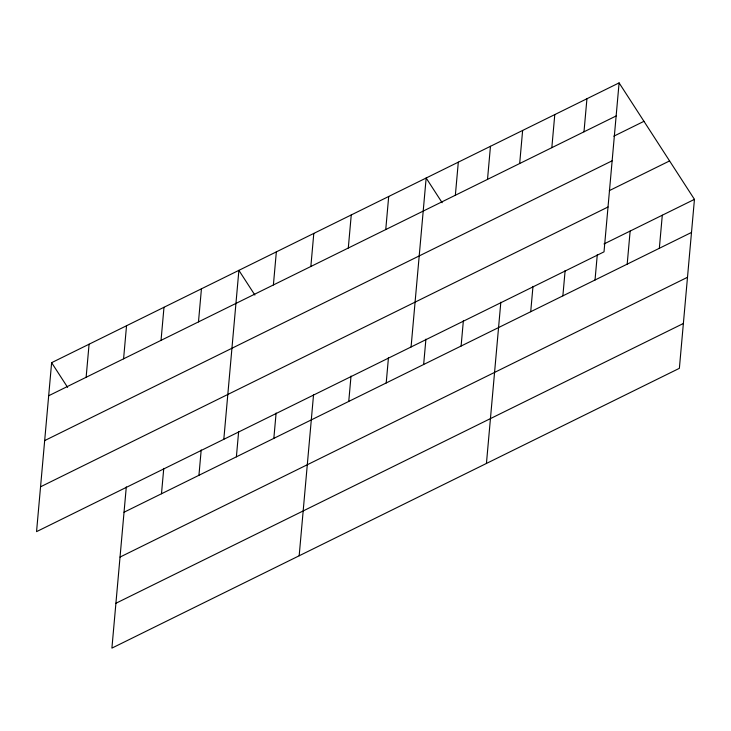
<?xml version="1.0" encoding="UTF-8"?>
<svg xmlns="http://www.w3.org/2000/svg" width="731" height="731" viewBox="0 0 731 731"><rect width="100%" height="100%" fill="white"/><g stroke="black" fill="none" stroke-linecap="round" stroke-linejoin="round"><path stroke-width="1.1" d="M51.627 362.677L36.55 531.638L604.016 251.848L619.093 82.886L51.627 362.677L67.617 387.384M86.13 377.287L89.081 344.21M123.585 358.82L126.536 325.743M126.299 486.873L111.907 648.114L679.373 368.323L694.45 199.362L619.093 82.886M161.039 340.354L163.991 307.276M161.487 493.763L163.753 468.407M198.485 321.887L201.436 288.809M198.942 475.305L201.199 449.94M223.814 439.304L238.891 270.342L254.881 295.05M236.387 456.838L238.653 431.473M273.394 284.953L276.345 251.875M273.842 438.372L276.108 413.006M310.849 266.495L313.8 233.408M299.171 555.788L313.562 394.539M348.294 248.028L351.255 214.941M348.751 401.438L351.017 376.072M385.749 229.561L388.7 196.475M386.206 382.971L388.463 357.605M411.078 346.978L426.155 178.008L442.145 202.725M423.651 364.504L425.917 339.138M455.358 195.241L458.31 162.154M461.106 346.037L463.372 320.681M487.513 179.378L490.464 146.301M486.435 463.454L500.826 302.214M519.677 163.525L522.628 130.447M530.715 311.717L532.981 286.351M551.832 147.671L554.783 114.593M562.87 295.863L565.136 270.497M583.987 131.818L586.938 98.74M595.025 280.01L597.291 254.644M627.189 264.156L630.14 231.069M659.344 248.293L662.295 215.216M48.675 395.754L616.142 115.964M613.812 136.185L643.965 121.319M44.673 440.592L612.139 160.802M609.288 190.654L669.587 160.921M40.552 486.8L608.018 207.001M604.007 243.953L694.45 199.362M124.032 512.23L691.499 232.44M120.03 557.077L687.496 277.287M115.909 603.276L683.375 323.486"/></g></svg>
